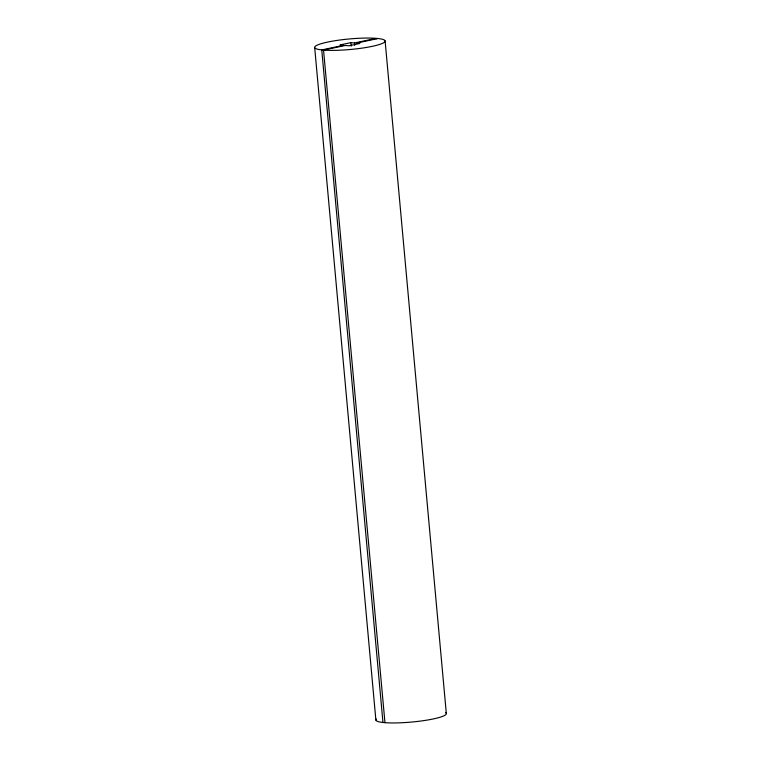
<?xml version="1.0" encoding="UTF-8"?>
<svg xmlns="http://www.w3.org/2000/svg" width="761" height="761" viewBox="0 0 761 761"><rect width="100%" height="100%" fill="white"/><g stroke="black" fill="none" stroke-linecap="round" stroke-linejoin="round"><path stroke-width="1.14" d="M350.888 42.635L339.977 44.947L343.553 45.289L322.626 49.731L324.414 49.903L345.332 45.46L348.899 45.803L359.81 43.482L356.243 43.149L377.161 38.706L375.382 38.535L354.455 42.977L350.888 42.635L351.211 46.183M323.539 50.083L323.758 50.102A35.377 5.289 -5.2 0 0 372.119 46.364A35.377 5.289 -5.2 0 0 378.36 38.554L376.039 38.326A35.377 5.289 -5.2 0 0 327.677 42.074A35.377 5.289 -5.2 0 0 321.427 49.884L323.539 50.083L384.961 722.674A35.377 5.289 -5.2 0 0 427.159 720.087A35.377 5.289 -5.2 0 0 445.556 712.6M376.295 719.059A35.377 5.289 -5.2 0 0 382.64 722.446L384.743 722.655M385.123 40.98L446.327 713.552M354.455 42.977L354.674 45.346M321.751 49.912L382.964 722.484M314.674 47.448L375.877 720.02"/></g></svg>
